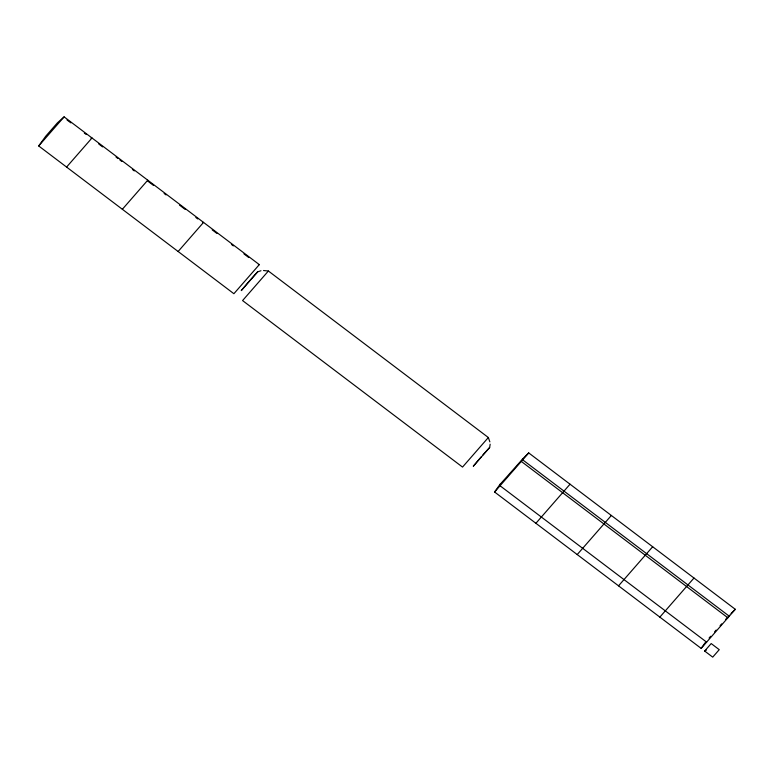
<?xml version="1.0" encoding="UTF-8"?>
<svg xmlns="http://www.w3.org/2000/svg" width="774" height="774" viewBox="0 0 774 774"><rect width="100%" height="100%" fill="white"/><g stroke="black" fill="none" stroke-linecap="round" stroke-linejoin="round"><path stroke-width="1.16" d="M729.35 615.224L729.263 616.21L522.682 459.833L522.779 458.711L521.705 459.93L521.299 461.42L727.879 617.797L728.286 616.317M481.486 456.592A127.874 27.013 -52.9 0 0 478.613 459.911L473.282 466.238L489.652 447.488L490.155 444.218M38.7 145.957L45.705 136.253L57.402 122.873L64.107 116.864L259.309 264.621L233.893 293.714L38.7 145.957L64.107 116.864M522.76 458.847L528.719 452.925L735.3 609.302L701.167 648.389L494.586 492.012L500.178 484.127L500.043 485.762L706.623 642.139M701.167 648.389L705.356 642.478M66.583 167.068L92 137.965L91.061 138.159M122.36 209.28L147.766 180.187M178.126 251.502L203.533 222.399L202.595 222.593M257.636 271.858L241.265 290.608L246.606 284.281A127.874 27.013 -52.9 0 1 252.343 277.711L257.636 271.858L260.973 270.736M268.385 271.016L242.572 300.573L462.533 467.08L488.346 437.523L268.385 271.016L263.518 270.523M494.586 492.012L528.719 452.925M535.898 523.292L570.032 484.205M577.211 554.571L611.354 515.474M618.532 585.841L652.666 546.754M659.845 617.12L693.988 578.023M704.659 651.04L711.19 643.562L719.249 649.667L712.719 657.136L704.659 651.04L706.362 650.073M500.159 484.311L521.376 460.443M709.1 638.037L710.667 636.267M714.596 631.845L716.173 630.075M720.101 625.653L721.668 623.892M725.596 619.471L727.173 617.7M489.652 447.488L484.35 453.341A127.874 27.013 -52.9 0 0 482.928 454.957M731.043 613.53L735.3 609.302M258.371 264.814L259.309 264.621M67.019 119.96L70.869 122.873M84.327 133.06L86.253 134.521M98.753 143.983L102.594 146.896M116.061 157.083L117.977 158.544M119.902 159.995L121.828 161.456M132.402 169.458L134.328 170.919M147.786 181.106L153.562 185.47M164.136 193.481L166.062 194.932M179.52 205.129L185.286 209.493M195.87 217.494L197.786 218.955M212.211 229.868L217.02 233.516M231.445 244.429L233.371 245.89M243.945 253.891L248.754 257.529M488.346 437.523L489.855 441.857"/></g></svg>
